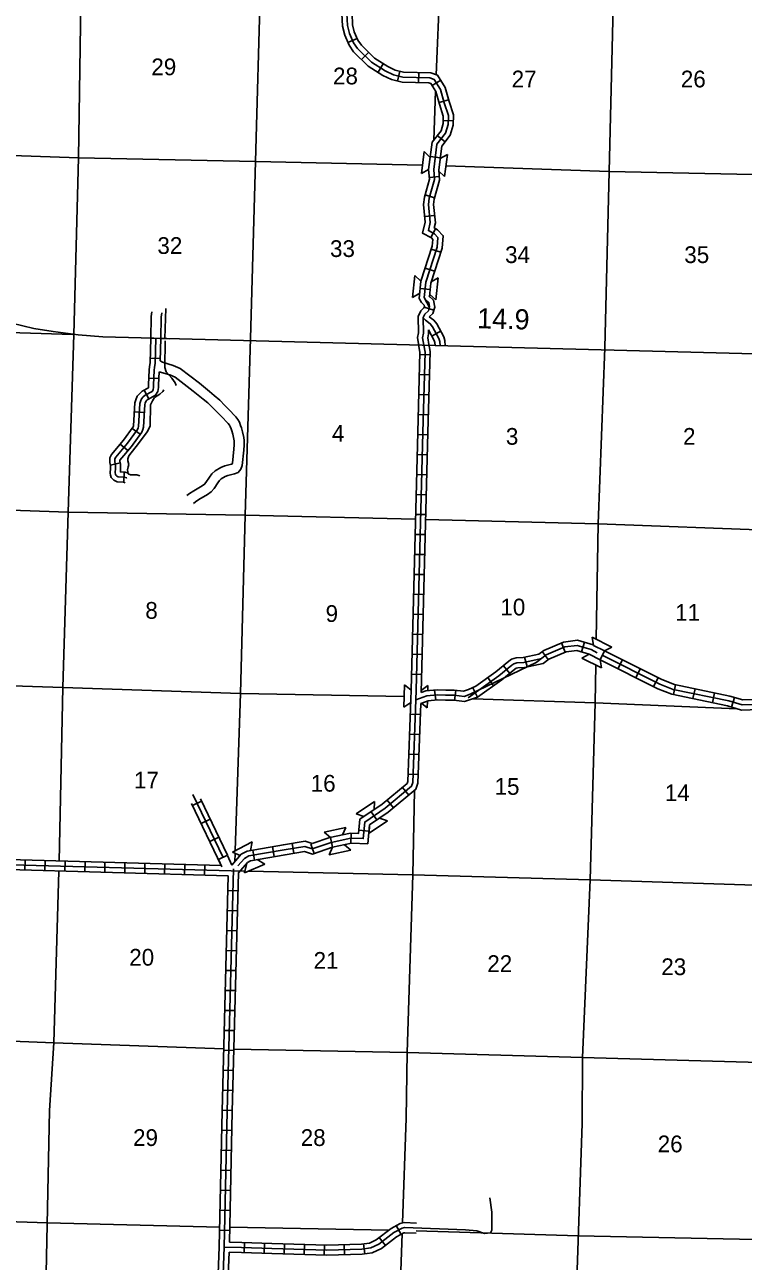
# Model space of a CAD drawing. Extents: x 570695 to 1136809, y 15625857 to 16134544.
# Drawn here: x 1002989 to 1024430, y 15806225 to 15843131 of the extents above; entities that cross this region are included whole.
import ezdxf

# ---------------------------------------------------------------- set-up
doc = ezdxf.new("R2010")
doc.units = 0
for name, color, linetype in [('L10', 7, 'Continuous'), ('L11', 7, 'Continuous'), ('L13', 7, 'Continuous'), ('L14', 7, 'Continuous'), ('L18', 7, 'Continuous'), ('L28', 7, 'Continuous'), ('L3', 7, 'Continuous'), ('L8', 7, 'Continuous')]:
    doc.layers.add(name, color=color, linetype=linetype)

msp = doc.modelspace()

# ---------------------------------------------------------------- linework, layer by layer
at = {"layer": 'L10'}
for points in [[(1006752, 15833770), (1006762, 15834424), (1006777, 15834566)], [(1007052, 15833765), (1007062, 15834406), (1007076, 15834536)], [(1007033, 15833095), (1007104, 15833058), (1007420, 15832964), (1007631, 15832868), (1008202, 15832430), (1008505, 15832188), (1008646, 15832069), (1008806, 15831925), (1008955, 15831767), (1009067, 15831653), (1009285, 15831424), (1009345, 15831348), (1009394, 15831268), (1009427, 15831171), (1009455, 15831100), (1009485, 15830981), (1009526, 15830816), (1009537, 15830724), (1009535, 15830578), (1009526, 15830438), (1009478, 15829973), (1009439, 15829867), (1009356, 15829771), (1009248, 15829730), (1009053, 15829681), (1008972, 15829645), (1008851, 15829577), (1008798, 15829526), (1008747, 15829456), (1008639, 15829286), (1008556, 15829189), (1008441, 15829111), (1008188, 15828963), (1008082, 15828896), (1008020, 15828845)], [(1006999, 15832776), (1007315, 15832682), (1007475, 15832609), (1008017, 15832194), (1008315, 15831955), (1008450, 15831843), (1008596, 15831711), (1008739, 15831559), (1008852, 15831445), (1009058, 15831228), (1009098, 15831177), (1009120, 15831140), (1009146, 15831066), (1009170, 15831007), (1009194, 15830909), (1009230, 15830763), (1009237, 15830707), (1009236, 15830590), (1009227, 15830464), (1009184, 15830042), (1009177, 15830024), (1009158, 15830017), (1008955, 15829966), (1008837, 15829913), (1008671, 15829820), (1008571, 15829725), (1008499, 15829625), (1008397, 15829465), (1008354, 15829415), (1008281, 15829365), (1008032, 15829219), (1007906, 15829139), (1007830, 15829076)]]:
    msp.add_lwpolyline(points, dxfattribs=at)
at = {"layer": 'L11'}
msp.add_line((1008905, 15818279), (1008002, 15820161), dxfattribs=at)
at = {"layer": 'L13'}
for p, q in [((1015194, 15839687), (1015251, 15841146)), ((1009257, 15818151), (1009266, 15818402)), ((1003548, 15802124), (1003729, 15810724)), ((1014263, 15807370), (1014373, 15810501)), ((1019319, 15801685), (1019624, 15810341)), ((1013856, 15807156), (1009107, 15807240)), ((1014069, 15801862), (1014251, 15807045))]:
    msp.add_line(p, q, dxfattribs=at)
for points in [[(1015270, 15841638), (1015372, 15844250), (1015384, 15849484), (1015508, 15854815), (1015832, 15860108), (1015954, 15865397), (1016074, 15870594), (1016189, 15875901), (1016284, 15881124), (1016492, 15886453), (1016647, 15891716), (1016768, 15896964), (1016874, 15902245), (1017030, 15907525), (1017211, 15912830), (1017255, 15914104)], [(1020045, 15824790), (1020103, 15828234), (1020300, 15833488), (1020431, 15838752), (1020554, 15844083), (1020685, 15849381), (1020799, 15854645), (1021082, 15859981), (1021188, 15865271), (1021333, 15870484), (1021465, 15875790), (1021610, 15880995), (1021740, 15886267), (1021896, 15891531), (1021953, 15896889), (1022114, 15902052), (1022305, 15907406), (1022387, 15912739)], [(1004018, 15818171), (1004130, 15823353), (1004285, 15828583), (1004458, 15833887), (1004588, 15839160), (1004669, 15844450), (1004825, 15849739), (1004922, 15855012), (1005137, 15860333), (1005369, 15865644), (1005531, 15870815), (1005670, 15876113), (1005785, 15881436), (1005949, 15886716), (1006061, 15891884)], [(1009269, 15818483), (1009429, 15823174), (1009570, 15828497), (1009725, 15833769), (1009872, 15839049), (1010022, 15844388), (1010083, 15847042)], [(983015, 15839827), (988656, 15839637), (993922, 15839476), (999197, 15839349), (1004588, 15839160), (1009872, 15839049), (1014858, 15838936)], [(1015557, 15838916), (1020431, 15838752), (1025656, 15838643), (1030964, 15838489), (1036749, 15838289), (1042082, 15838110), (1047052, 15838014)], [(993727, 15834172), (999033, 15834052), (1004420, 15833889)], [(967117, 15829749), (972555, 15829575), (977778, 15829382), (982994, 15829248), (988328, 15829094), (993577, 15828942), (998885, 15828772), (1004285, 15828583), (1009570, 15828497), (1014650, 15828374)], [(1014950, 15828367), (1020103, 15828234), (1025402, 15828039), (1029585, 15827938)], [(977399, 15824125), (982831, 15823985), (988073, 15823850), (993397, 15823688), (998680, 15823527), (1004130, 15823353), (1009429, 15823174), (1014315, 15823080)], [(1019624, 15810341), (1019633, 15812302), (1019857, 15817605), (1020013, 15822893), (1020032, 15824017)], [(1016359, 15823016), (1020013, 15822893), (1024247, 15822717)], [(1014373, 15810501), (1014401, 15812461), (1014565, 15817758), (1014616, 15820277)], [(1003729, 15810724), (1003859, 15812741), (1004011, 15817873)], [(1009415, 15817874), (1009558, 15817871)], [(1009661, 15817869), (1014565, 15817758), (1019857, 15817605), (1025098, 15817437), (1030340, 15817310), (1036285, 15817164)], [(977224, 15813587), (982611, 15813397), (987793, 15813247), (993083, 15813027), (998343, 15812959), (1003859, 15812741), (1008928, 15812562)], [(1009228, 15812553), (1014401, 15812461), (1019633, 15812302), (1024925, 15812157), (1030292, 15812019), (1041087, 15811755)], [(1014373, 15810501), (1014373, 15810501)], [(1008807, 15807247), (1003658, 15807371), (998232, 15807551), (992888, 15807671), (987638, 15807873), (982346, 15808059), (977112, 15808243)], [(1035753, 15806540), (1030050, 15806677), (1024792, 15806878), (1019506, 15806989), (1014673, 15807136)]]:
    msp.add_lwpolyline(points, dxfattribs=at)
at = {"layer": 'L18'}
for p, q in [((1014910, 15839346), (1014826, 15838689)), ((1015088, 15839173), (1014910, 15839346)), ((1015386, 15839137), (1015600, 15839259)), ((1015600, 15839259), (1015517, 15838601)), ((1015042, 15838812), (1014826, 15838689)), ((1015347, 15838765), (1015517, 15838601)), ((1014629, 15835647), (1014563, 15834988)), ((1014811, 15835480), (1014629, 15835647)), ((1015118, 15835455), (1015321, 15835578)), ((1015321, 15835578), (1015255, 15834918)), ((1014774, 15835115), (1014563, 15834988)), ((1015072, 15835086), (1015255, 15834918)), ((1019920, 15824852), (1020513, 15824555)), ((1019964, 15824608), (1019920, 15824852)), ((1019964, 15824608), (1020290, 15824444)), ((1020290, 15824444), (1020513, 15824555)), ((1019830, 15824341), (1019608, 15824230)), ((1019608, 15824230), (1020200, 15823933)), ((1019830, 15824341), (1020156, 15824177)), ((1020156, 15824177), (1020200, 15823933)), ((1014325, 15823425), (1014306, 15822762)), ((1014520, 15823270), (1014325, 15823425)), ((1014818, 15823262), (1015021, 15823406)), ((1015021, 15823406), (1015016, 15823253)), ((1014509, 15822905), (1014306, 15822762)), ((1014827, 15822882), (1015002, 15822743)), ((1015008, 15822946), (1015002, 15822743)), ((1012874, 15819575), (1013422, 15819948)), ((1013411, 15819702), (1013422, 15819948)), ((1013107, 15819495), (1012874, 15819575)), ((1013266, 15819000), (1013814, 15819373)), ((1013277, 15819248), (1013266, 15819000)), ((1013578, 15819453), (1013814, 15819373)), ((1012573, 15819175), (1011924, 15819037)), ((1012110, 15818875), (1011924, 15819037)), ((1012468, 15818950), (1012573, 15819175)), ((1009186, 15818440), (1009773, 15818748)), ((1009730, 15818483), (1009773, 15818748)), ((1012174, 15818582), (1012070, 15818356)), ((1012718, 15818494), (1012070, 15818356)), ((1012531, 15818658), (1012718, 15818494)), ((1009414, 15818331), (1009186, 15818440)), ((1009616, 15818106), (1009545, 15817820)), ((1009545, 15817820), (1010156, 15818078)), ((1009924, 15818213), (1010156, 15818078))]:
    msp.add_line(p, q, dxfattribs=at)
at = {"layer": 'L3'}
msp.add_lwpolyline([(1002276, 15834305), (1003260, 15834068), (1003834, 15833979), (1004585, 15833872), (1005315, 15833811), (1030111, 15833170)], dxfattribs=at)
at = {"layer": 'L8'}
for p, q in [((1012632, 15842602), (1012907, 15842718)), ((1013036, 15842095), (1013247, 15842306)), ((1013531, 15841711), (1013689, 15841963)), ((1014117, 15841451), (1014185, 15841742)), ((1014740, 15841406), (1014748, 15841704)), ((1015145, 15841318), (1015401, 15841472)), ((1015351, 15840805), (1015637, 15840887)), ((1015477, 15840275), (1015775, 15840266)), ((1015299, 15839821), (1015535, 15839638)), ((1015092, 15839199), (1015388, 15839161)), ((1015063, 15838575), (1015360, 15838599)), ((1014934, 15838051), (1015221, 15837969)), ((1014924, 15837404), (1015221, 15837433)), ((1015103, 15836781), (1015243, 15837044)), ((1015119, 15836435), (1015403, 15836344)), ((1014937, 15835867), (1015221, 15835776)), ((1014789, 15835260), (1015086, 15835230)), ((1014911, 15834702), (1015197, 15834611)), ((1007171, 15833763), (1007196, 15834662)), ((1015138, 15833840), (1015400, 15833983)), ((1006753, 15833772), (1007051, 15833764)), ((1007320, 15833759), (1007022, 15833767)), ((1015080, 15833280), (1014782, 15833288)), ((1006736, 15833176), (1007034, 15833167)), ((1006692, 15832583), (1006990, 15832572)), ((1015064, 15832684), (1014766, 15832692)), ((1006548, 15832223), (1006690, 15831961)), ((1015047, 15832087), (1014749, 15832095)), ((1006262, 15831580), (1006560, 15831561)), ((1015031, 15831491), (1014732, 15831499)), ((1006190, 15831080), (1006433, 15830907)), ((1015014, 15830895), (1014716, 15830902)), ((1005841, 15830612), (1006069, 15830420)), ((1014999, 15830298), (1014701, 15830306)), ((1005550, 15829983), (1005840, 15830056)), ((1005945, 15829482), (1005956, 15829781)), ((1014984, 15829702), (1014685, 15829710)), ((1014968, 15829105), (1014670, 15829113)), ((1014953, 15828509), (1014655, 15828517)), ((1014938, 15827913), (1014640, 15827920)), ((1014922, 15827316), (1014624, 15827324)), ((1014907, 15826720), (1014609, 15826727)), ((1014892, 15826123), (1014594, 15826131)), ((1014877, 15825527), (1014578, 15825535)), ((1014861, 15824931), (1014563, 15824938)), ((1018428, 15824420), (1018608, 15824182)), ((1019004, 15824679), (1019120, 15824404)), ((1019688, 15824698), (1019600, 15824413)), ((1020290, 15824445), (1020156, 15824178)), ((1014846, 15824334), (1014548, 15824342)), ((1017279, 15823997), (1017468, 15823766)), ((1017898, 15824259), (1017978, 15823972)), ((1020824, 15824177), (1020690, 15823910)), ((1014831, 15823738), (1014533, 15823745)), ((1016808, 15823647), (1016981, 15823404)), ((1021357, 15823909), (1021223, 15823643)), ((1021890, 15823641), (1021756, 15823375)), ((1015221, 15823274), (1015253, 15822977)), ((1015849, 15823263), (1015816, 15822966)), ((1016356, 15823337), (1016495, 15823058)), ((1022406, 15823433), (1022345, 15823141)), ((1022990, 15823311), (1022929, 15823019)), ((1023574, 15823189), (1023513, 15822897)), ((1024168, 15823053), (1024082, 15822767)), ((1014794, 15822543), (1014496, 15822555)), ((1014772, 15821947), (1014473, 15821958)), ((1014749, 15821351), (1014451, 15821362)), ((1014726, 15820755), (1014428, 15820766)), ((1014448, 15820139), (1014257, 15820368)), ((1008265, 15819957), (1007996, 15819828)), ((1009040, 15818344), (1008232, 15820028)), ((1013989, 15819757), (1013799, 15819986)), ((1008854, 15818038), (1007967, 15819887)), ((1013496, 15819398), (1013328, 15819644)), ((1008523, 15819419), (1008254, 15819290)), ((1008781, 15818882), (1008513, 15818752)), ((1012171, 15818582), (1012108, 15818874)), ((1012719, 15818703), (1012727, 15819001)), ((1013258, 15819058), (1012961, 15819087)), ((1009845, 15818200), (1009793, 15818494)), ((1010432, 15818303), (1010381, 15818597)), ((1011018, 15818403), (1010971, 15818697)), ((1011623, 15818394), (1011527, 15818677)), ((1001978, 15818228), (1008854, 15818038)), ((1002990, 15817900), (1002998, 15818198)), ((1003586, 15817883), (1003594, 15818182)), ((1004183, 15817867), (1004191, 15818165)), ((1004779, 15817851), (1004787, 15818149)), ((1005375, 15817834), (1005383, 15818132)), ((1005972, 15817818), (1005980, 15818116)), ((1006568, 15817802), (1006576, 15818100)), ((1007164, 15817785), (1007173, 15818083)), ((1008866, 15818000), (1008768, 15818218)), ((1009040, 15818344), (1008771, 15818215)), ((1009171, 15818052), (1009042, 15818340)), ((1001970, 15817929), (1009063, 15817732)), ((1007761, 15817769), (1007769, 15818067)), ((1008357, 15817752), (1008365, 15818051)), ((1009052, 15817292), (1009350, 15817284)), ((1009036, 15816696), (1009335, 15816688)), ((1009021, 15816099), (1009319, 15816092)), ((1009005, 15815503), (1009304, 15815495)), ((1008990, 15814907), (1009288, 15814899)), ((1008974, 15814310), (1009272, 15814302)), ((1008959, 15813714), (1009257, 15813706)), ((1008943, 15813117), (1009241, 15813110)), ((1008928, 15812521), (1009226, 15812513)), ((1008912, 15811925), (1009210, 15811917)), ((1008896, 15811328), (1009195, 15811320)), ((1008881, 15810732), (1009179, 15810724)), ((1008868, 15810135), (1009166, 15810128)), ((1008856, 15809538), (1009154, 15809532)), ((1008843, 15808942), (1009141, 15808935)), ((1008831, 15808345), (1009129, 15808339)), ((1008818, 15807749), (1009116, 15807742)), ((1008806, 15807152), (1009104, 15807146)), ((1014218, 15807028), (1014075, 15807290)), ((1009536, 15806481), (1009545, 15806779)), ((1010132, 15806463), (1010141, 15806761)), ((1010729, 15806446), (1010737, 15806744)), ((1011325, 15806429), (1011334, 15806727)), ((1011922, 15806413), (1011930, 15806711)), ((1012526, 15806425), (1012518, 15806723)), ((1013137, 15806450), (1013099, 15806746)), ((1013754, 15806696), (1013570, 15806931))]:
    msp.add_line(p, q, dxfattribs=at)
for points in [[(1014824, 15834836), (1014758, 15834959), (1014810, 15835478), (1015148, 15836526), (1015165, 15836725), (1015123, 15836769), (1014862, 15836909), (1014939, 15837237), (1014888, 15837763), (1014913, 15837983), (1015067, 15838522), (1015042, 15838812), (1015146, 15839624), (1015413, 15839968), (1015473, 15840178), (1015479, 15840400), (1015364, 15840756), (1015254, 15841135), (1015109, 15841377), (1015051, 15841397), (1014250, 15841419), (1013938, 15841492), (1013677, 15841618), (1013238, 15841893), (1012803, 15842326), (1012666, 15842520), (1012538, 15842824), (1012471, 15843085), (1012455, 15843467)], [(1015072, 15834690), (1014912, 15834990), (1014958, 15835447), (1015296, 15836496), (1015320, 15836779), (1015215, 15836890), (1015034, 15836987), (1015091, 15837227), (1015039, 15837762), (1015061, 15837953), (1015218, 15838507), (1015193, 15838808), (1015289, 15839564), (1015549, 15839899), (1015623, 15840155), (1015630, 15840422), (1015507, 15840800), (1015393, 15841195), (1015210, 15841501), (1015078, 15841546), (1014270, 15841568), (1013988, 15841635), (1013749, 15841750), (1013332, 15842011), (1012918, 15842423), (1012798, 15842593), (1012680, 15842872), (1012620, 15843107), (1012605, 15843466)], [(1015076, 15835001), (1015066, 15835020), (1015106, 15835416), (1015444, 15836466), (1015476, 15836833), (1015307, 15837011), (1015207, 15837065), (1015243, 15837217), (1015190, 15837761), (1015209, 15837924), (1015370, 15838493), (1015344, 15838805), (1015433, 15839505), (1015685, 15839830), (1015772, 15840132), (1015781, 15840444), (1015650, 15840844), (1015532, 15841256), (1015310, 15841625), (1015105, 15841695), (1014289, 15841718), (1014038, 15841777), (1013822, 15841881), (1013425, 15842130), (1013033, 15842520), (1012929, 15842667), (1012823, 15842920), (1012769, 15843129), (1012755, 15843464)], [(1014749, 15833543), (1014709, 15833795), (1014740, 15833937), (1014728, 15834423), (1014809, 15834588), (1014903, 15834677), (1014917, 15834721), (1014910, 15834759), (1014824, 15834836)], [(1014897, 15833566), (1014862, 15833790), (1014891, 15833923), (1014879, 15834390), (1014932, 15834497), (1015034, 15834594), (1015071, 15834710), (1015049, 15834836), (1014944, 15834930)], [(1015059, 15834411), (1015166, 15834512), (1015225, 15834699), (1015188, 15834913), (1015044, 15835042)], [(1014899, 15834367), (1014926, 15834332), (1014945, 15834309), (1015088, 15834205), (1015157, 15834117), (1015350, 15833762), (1015374, 15833674), (1015387, 15833551)], [(1015059, 15834411), (1015193, 15834314), (1015283, 15834199), (1015491, 15833818), (1015522, 15833702), (1015538, 15833547)], [(1015045, 15833589), (1015015, 15833786), (1015041, 15833909), (1015038, 15834021)], [(1015038, 15834021), (1015210, 15833706), (1015226, 15833647), (1015235, 15833555)], [(1006752, 15833772), (1006732, 15833039), (1006711, 15832929), (1006700, 15832821), (1006683, 15832389), (1006684, 15832324), (1006679, 15832295), (1006492, 15832194), (1006419, 15832129), (1006347, 15832040), (1006303, 15831938), (1006278, 15831847), (1006235, 15831162), (1006231, 15831145), (1006223, 15831127), (1005939, 15830730), (1005579, 15830304), (1005529, 15830207), (1005529, 15830066), (1005550, 15829979), (1005550, 15829901), (1005540, 15829749), (1005546, 15829689), (1005572, 15829613), (1005645, 15829534), (1005747, 15829489), (1005931, 15829482), (1005988, 15829463)], [(1006902, 15833768), (1006881, 15833023), (1006860, 15832908), (1006850, 15832810), (1006833, 15832387), (1006834, 15832313), (1006822, 15832238), (1006788, 15832184), (1006578, 15832070), (1006527, 15832025), (1006476, 15831962), (1006445, 15831889), (1006427, 15831822), (1006384, 15831141), (1006374, 15831096), (1006352, 15831051), (1006058, 15830638), (1005704, 15830220), (1005679, 15830171), (1005679, 15830084), (1005700, 15829998), (1005700, 15829896), (1005690, 15829752), (1005693, 15829721), (1005704, 15829691), (1005734, 15829659), (1005781, 15829638), (1005957, 15829631), (1006035, 15829606), (1006035, 15829606)], [(1007052, 15833764), (1007033, 15833095)], [(1007512, 15832364), (1007473, 15832443), (1007375, 15832584), (1007212, 15832769), (1007168, 15832900), (1007179, 15833695)], [(1014818, 15823197), (1015017, 15830960), (1015084, 15833374), (1015045, 15833593)], [(1009171, 15818052), (1009449, 15818371), (1009630, 15818466), (1010710, 15818656), (1011359, 15818761), (1011569, 15818692), (1012094, 15818871), (1012707, 15819002), (1012952, 15818996), (1012992, 15819417), (1013656, 15819869), (1014402, 15820489), (1014419, 15820544), (1014512, 15822988), (1014520, 15823270), (1014717, 15830968), (1014783, 15833352), (1014750, 15833540)], [(1009346, 15818023), (1009544, 15818251), (1009679, 15818322), (1010735, 15818508), (1011347, 15818607), (1011570, 15818534), (1012134, 15818726), (1012721, 15818852), (1013088, 15818842), (1013135, 15819332), (1013746, 15819749), (1014531, 15820402), (1014568, 15820518), (1014662, 15822983), (1014669, 15823266), (1014867, 15830964), (1014933, 15833363), (1014897, 15833566)], [(1006999, 15832776), (1006983, 15832386), (1006985, 15832301), (1006965, 15832184), (1006895, 15832071), (1006665, 15831946), (1006636, 15831921), (1006606, 15831883), (1006587, 15831840), (1006576, 15831798), (1006533, 15831120), (1006517, 15831047), (1006482, 15830974), (1006176, 15830546), (1005830, 15830136), (1005829, 15830134), (1005829, 15830103), (1005850, 15830016), (1005850, 15829891), (1005843, 15829786), (1005984, 15829780), (1006081, 15829749)], [(1007136, 15832230), (1007114, 15832181), (1007016, 15832105), (1006864, 15832007), (1006798, 15831909), (1006744, 15831789), (1006733, 15831146), (1006646, 15830983), (1006385, 15830635), (1006091, 15830264), (1006069, 15830177), (1006069, 15830112), (1006091, 15830003), (1006080, 15829937), (1006058, 15829850), (1006080, 15829730), (1006145, 15829698), (1006330, 15829698), (1006428, 15829665)], [(1018333, 15824349), (1018475, 15824456), (1019068, 15824706), (1019488, 15824761), (1019947, 15824619), (1019964, 15824608)], [(1014662, 15822983), (1014990, 15823099), (1015299, 15823132), (1015549, 15823117), (1015799, 15823118), (1016098, 15823085), (1016283, 15823146), (1018252, 15824100), (1018550, 15824325), (1019107, 15824560), (1019475, 15824608), (1019888, 15824480), (1020069, 15824383)], [(1016447, 15823392), (1017047, 15823820), (1017436, 15824138), (1017519, 15824196), (1017650, 15824239), (1017860, 15824249), (1018333, 15824349)], [(1018460, 15824069), (1018626, 15824194), (1019147, 15824414), (1019462, 15824455), (1019830, 15824341)], [(1020290, 15824444), (1022005, 15823585), (1022382, 15823439), (1024034, 15823094), (1024414, 15822980), (1025154, 15823000), (1025397, 15822993), (1025943, 15822936), (1026546, 15822936), (1026703, 15822896)], [(1016217, 15823045), (1017138, 15823700), (1017526, 15824018), (1017587, 15824060), (1017677, 15824090), (1017677, 15824090), (1017879, 15824099), (1018372, 15824204)], [(1016496, 15823059), (1017229, 15823581), (1017617, 15823898), (1017654, 15823925), (1017705, 15823941), (1017898, 15823950), (1018460, 15824069)], [(1020156, 15824177), (1021883, 15823310), (1022297, 15823150), (1023960, 15822803), (1024374, 15822678), (1025153, 15822700), (1025377, 15822693), (1025928, 15822636), (1026508, 15822636), (1026605, 15822611), (1026974, 15822557), (1027508, 15822567), (1029705, 15822491)], [(1020223, 15824311), (1021944, 15823447), (1022340, 15823295), (1023997, 15822948), (1024394, 15822829), (1025153, 15822850)], [(1014818, 15823197), (1014957, 15823246), (1015296, 15823283), (1015553, 15823267), (1015807, 15823268), (1016082, 15823237), (1016227, 15823286), (1016447, 15823392)], [(1009365, 15817817), (1009639, 15818131), (1009728, 15818178), (1010760, 15818360), (1011335, 15818453), (1011571, 15818376), (1012174, 15818582), (1012735, 15818701), (1013223, 15818688), (1013277, 15819248), (1013837, 15819629), (1014661, 15820315), (1014717, 15820492), (1014808, 15822875)], [(1014808, 15822875), (1015023, 15822952), (1015303, 15822982), (1015545, 15822967), (1015791, 15822968), (1016114, 15822932), (1016496, 15823059)], [(977356, 15818921), (993492, 15818310), (1009518, 15817870)], [(1009934, 15796880), (1010002, 15799188), (1010036, 15800925), (1009336, 15802320), (1008988, 15802992), (1008708, 15803604), (1008690, 15803948), (1008746, 15805579), (1008794, 15806653), (1008879, 15810701), (1009063, 15817732)], [(1010080, 15796726), (1010152, 15799184), (1010187, 15800959), (1009470, 15802389), (1009123, 15803057), (1008856, 15803640), (1008840, 15803949), (1008896, 15805574), (1008944, 15806648), (1009029, 15810697), (1009218, 15817936)], [(1009097, 15806793), (1009179, 15810693), (1009365, 15817817)], [(1008944, 15806648), (1009461, 15806633), (1010362, 15806605), (1012003, 15806560), (1013046, 15806589), (1013314, 15806623), (1013558, 15806733), (1014001, 15807079), (1014247, 15807214), (1014322, 15807229), (1016146, 15807162), (1016479, 15807136), (1016710, 15807054), (1016886, 15807074), (1016930, 15807156), (1016928, 15807690), (1016865, 15808117)], [(1009097, 15806793), (1009465, 15806782), (1010366, 15806755), (1012003, 15806710), (1013034, 15806739), (1013272, 15806769), (1013480, 15806863), (1013919, 15807205), (1014195, 15807357), (1014311, 15807379), (1014678, 15807366)], [(1009087, 15806493), (1009456, 15806483), (1010358, 15806455), (1012003, 15806409), (1013057, 15806439), (1013355, 15806477), (1013636, 15806604), (1014084, 15806954), (1014299, 15807071), (1014334, 15807078), (1014671, 15807066)], [(1010234, 15796872), (1010301, 15799180), (1010337, 15800993), (1009604, 15802457), (1009258, 15803123), (1009005, 15803677), (1008990, 15803951), (1009046, 15805568), (1009087, 15806493)]]:
    msp.add_lwpolyline(points, dxfattribs=at)

# ---------------------------------------------------------------- texts
at = {"layer": 'L14'}
for s, p in [('29', (1006767, 15841622)), ('28', (1012188, 15841351)), ('27', (1017519, 15841261)), ('26', (1022567, 15841261)), ('32', (1006947, 15836290)), ('33', (1012098, 15836199)), ('34', (1017323, 15836018)), ('35', (1022670, 15836018)), ('4', (1012156, 15830688)), ('3', (1017347, 15830594)), ('2', (1022633, 15830594)), ('8', (1006587, 15825401)), ('10', (1017182, 15825501)), ('11', (1022397, 15825340)), ('9', (1011967, 15825307)), ('17', (1006249, 15820336)), ('16', (1011522, 15820241)), ('15', (1017009, 15820147)), ('14', (1022090, 15819958)), ('20', (1006107, 15815048)), ('21', (1011609, 15814954)), ('22', (1016792, 15814859)), ('23', (1021984, 15814765)), ('29', (1006221, 15809666)), ('28', (1011224, 15809666)), ('26', (1021877, 15809477))]:
    msp.add_text(s, height=500, rotation=359.9992, dxfattribs=at).set_placement(p)
at = {"layer": 'L28'}
msp.add_text('14.9', height=600, rotation=358.5194, dxfattribs=at).set_placement((1016484, 15834073))

doc.saveas('drawing.dxf')
